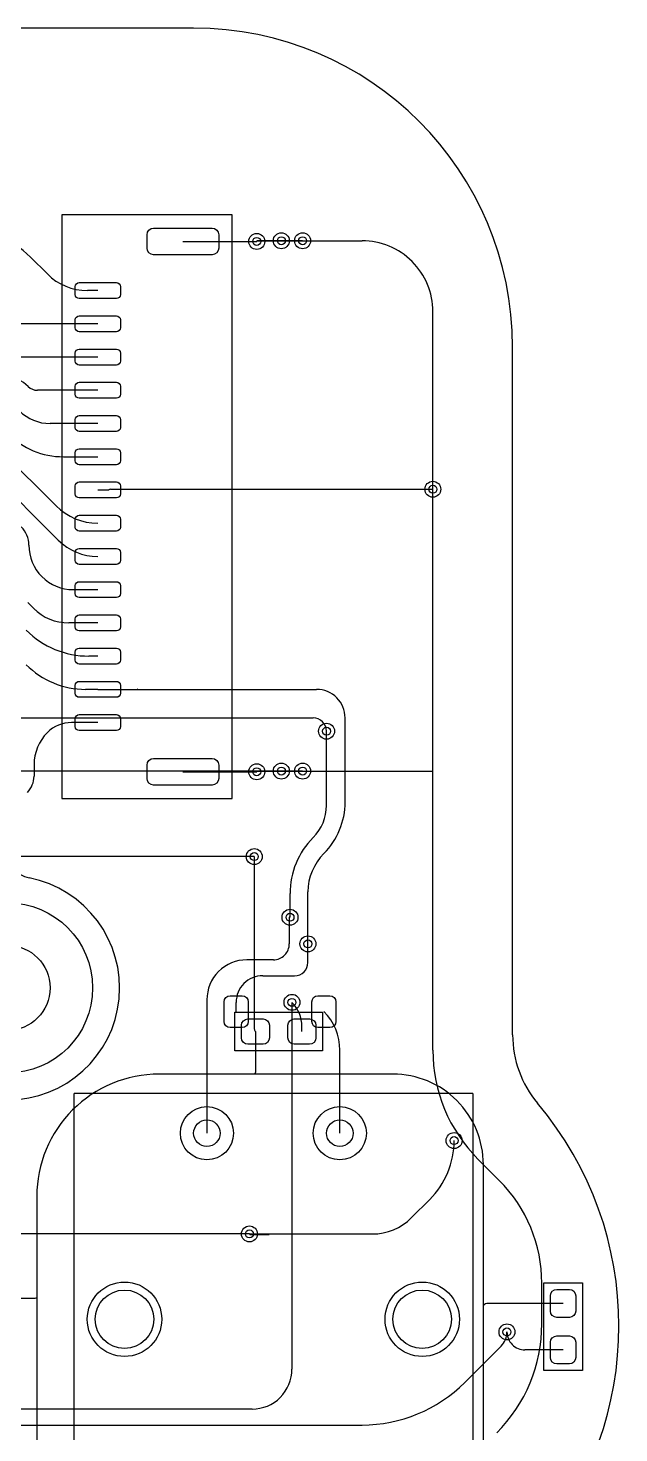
# Model space of a CAD drawing. Header units: millimetres. Extents: x -180 to 205, y -360 to 140.
# Drawn here: x 182.8 to 205, y 84.2 to 137 of the extents above; entities that cross this region are included whole.
import ezdxf

# ---------------------------------------------------------------- set-up
doc = ezdxf.new("R2010")
doc.units = ezdxf.units.MM
for name, color, linetype, lineweight, true_color in [('bordo2', 176, 'Continuous', 25, 0x000080), ('bordo3', 86, 'Continuous', 25, 0x108001), ('livello 1', 216, 'Continuous', 25, 0x800080), ('livello 2', 1, 'Continuous', 25, 0xff0000), ('livello 3', 30, 'Continuous', 25, 0xff7f00)]:
    doc.layers.add(name, color=color, linetype=linetype, lineweight=lineweight, true_color=true_color)

msp = doc.modelspace()

# ---------------------------------------------------------------- linework, layer by layer
at = {"layer": 'bordo2', "flags": 128}
for points in [[(189, 137), (124.674, 137)], [(201, 104), (201, 125)], [(201, 99.132), (201, 104)]]:
    msp.add_lwpolyline(points, dxfattribs=at)
at = {"layer": 'bordo2'}
for centre, radius, start, end in [((189, 125), 12, 0, 90), ((205, 99.132), 4, 180, 220.1192), ((192, 88.177), 13, 319.8808, 40.1192)]:
    msp.add_arc(centre, radius, start, end, dxfattribs=at)
at = {"layer": 'bordo3'}
for radius in [3.2, 1.6]:
    msp.add_circle((182, 100.894), radius, dxfattribs=at)
for centre, radius, start, end in [((183, 106.012), 1, 180, 258.9442), ((182, 100.894), 4.215, 269.991, 78.9442)]:
    msp.add_arc(centre, radius, start, end, dxfattribs=at)
at = {"layer": 'livello 1', "color": 163, "true_color": 0x4d7fc4, "flags": 128}
for points in [[(192.3, 129), (191.4, 129)], [(193.1, 129), (192.3, 129)], [(193.1, 129), (195.336, 129)], [(198, 109.05), (198, 126.335)], [(181.7, 111.05), (193.5, 111.05)], [(181.7, 111.05), (184.4, 111.05)], [(191.35, 109.05), (177.8, 109.05)], [(192.3, 109.05), (191.4, 109.05)], [(193.1, 109.05), (192.3, 109.05)], [(193.1, 109.05), (198, 109.05)], [(198, 106.55), (198, 109.05)], [(198, 98.55), (198, 106.55)], [(191.282, 105.832), (179.993, 105.832)], [(192.626, 103.55), (192.6, 103.55)], [(192.6, 103.55), (192.6, 102.55)], [(193.3, 101.85), (193.3, 102.55)], [(192, 101.95), (191, 101.95)], [(191.6, 101.35), (192.8, 101.35)], [(189.5, 100.45), (189.5, 95.427)], [(191.05, 99.625), (191.033, 99.539), (190.984, 99.466), (190.911, 99.417), (190.825, 99.4), (190.375, 99.4), (190.289, 99.417), (190.216, 99.466), (190.167, 99.539), (190.15, 99.625), (190.15, 100.375), (190.167, 100.461), (190.216, 100.534), (190.289, 100.583), (190.375, 100.6), (190.825, 100.6), (190.911, 100.583), (190.984, 100.534), (191.033, 100.461), (191.05, 100.375), (191.05, 99.625)], [(194.35, 99.625), (194.333, 99.539), (194.284, 99.466), (194.211, 99.417), (194.125, 99.4), (193.675, 99.4), (193.589, 99.417), (193.516, 99.466), (193.467, 99.539), (193.45, 99.625), (193.45, 100.375), (193.467, 100.461), (193.516, 100.534), (193.589, 100.583), (193.675, 100.6), (194.125, 100.6), (194.211, 100.583), (194.284, 100.534), (194.333, 100.461), (194.35, 100.375), (194.35, 99.625)], [(190.6, 100), (190.6, 100.35)], [(192.7, 100.35), (192.7, 88.15)], [(194.5, 95.427), (194.5, 98.551)], [(200.5, 93.65), (199.697, 94.453)], [(191.1, 91.637), (181.25, 91.637)], [(202.1, 88.25), (202.1, 89.787)], [(192.7, 88.15), (192.7, 86.55)], [(199.2, 86.05), (200.568, 87.418)], [(191.2, 85.05), (177.731, 85.05)], [(176.978, 84.45), (195.337, 84.45)]]:
    msp.add_lwpolyline(points, dxfattribs=at)
for points in [[(198, 126.335, 0.414214), (195.336, 129)], [(194, 110.55, 0.414214), (193.5, 111.05)], [(191.375, 109.025, 0.414214), (191.35, 109.05)], [(192, 101.95, 0.414214), (192.6, 102.55)], [(191, 101.95, 0.414214), (189.5, 100.45)], [(192.8, 101.35, 0.414214), (193.3, 101.85)], [(191.6, 101.35, 0.414214), (190.6, 100.35)], [(194.5, 98.551, 0.198912), (193.9, 100)], [(198, 98.55, 0.198916), (199.697, 94.453)], [(202.1, 89.787, 0.198912), (200.5, 93.65)], [(200.403, 84.153, 0.198916), (202.1, 88.25)], [(200.568, 87.418, 0.198936), (200.789, 87.951)], [(191.2, 85.05, 0.414214), (192.7, 86.55)], [(195.337, 84.45, 0.198912), (199.2, 86.05)]]:
    msp.add_lwpolyline(points, format="xyb", dxfattribs=at)
at = {"layer": 'livello 1', "color": 7, "true_color": 0xececec}
for centre in [(191.375, 128.975), (192.3, 129), (193.1, 129), (198, 119.65), (194, 110.55), (191.375, 109.025), (192.3, 109.05), (193.1, 109.05), (191.282, 105.832), (192.626, 103.55), (193.3, 102.55), (192.7, 100.35), (198.8, 95.15), (191.1, 91.637), (200.789, 87.951)]:
    msp.add_circle(centre, 0.3, dxfattribs=at)
at = {"layer": 'livello 1', "color": 7}
for centre, radius in [((191.375, 128.975), 0.15), ((192.3, 129), 0.15), ((193.1, 129), 0.15), ((198, 119.65), 0.15), ((194, 110.55), 0.15), ((191.375, 109.025), 0.15), ((192.3, 109.05), 0.15), ((193.1, 109.05), 0.15), ((191.282, 105.832), 0.15), ((192.626, 103.55), 0.15), ((193.3, 102.55), 0.15), ((192.7, 100.35), 0.15), ((189.5, 95.427), 0.5), ((194.5, 95.427), 0.5), ((198.8, 95.15), 0.15), ((191.1, 91.637), 0.15), ((186.4, 88.427), 1.1), ((197.6, 88.427), 1.1), ((200.789, 87.951), 0.15)]:
    msp.add_circle(centre, radius, dxfattribs=at)
at = {"layer": 'livello 1', "color": 163, "true_color": 0x4d7fc4}
for centre, radius in [((189.5, 95.427), 1), ((194.5, 95.427), 1), ((186.4, 88.427), 1.4), ((197.6, 88.427), 1.4)]:
    msp.add_circle(centre, radius, dxfattribs=at)
at = {"layer": 'livello 2', "color": 22, "true_color": 0xc83434, "flags": 128}
for points in [[(182.868, 128.377, 0.198907), (180.158, 129.5)], [(191.4, 129, 0.414214), (191.375, 128.975)], [(183.496, 127.75, 0.198913), (185.004, 127.125)], [(182.772, 123.522, 0.19891), (181.98, 123.85)], [(182.772, 123.522, 0.198913), (183.127, 123.375)], [(182.448, 122.602, 0.198912), (183.6, 122.125)], [(182.009, 121.741, 0.198912), (184.1, 120.875)], [(185.869, 119.65, 0.198936), (185.809, 119.625)], [(183.824, 119.026, 0.198919), (185.396, 118.375)], [(182.8, 117.55, 0.198893), (182.517, 118.233)], [(182.8, 117.55, 0.414214), (184.475, 115.875)], [(183.909, 117.741, 0.198923), (185.396, 117.125)], [(182.977, 115.173, 0.198913), (184.3, 114.625)], [(182.7, 114.35, 0.198913), (185.054, 113.375)], [(182.7, 113.05, 0.198905), (184.933, 112.125)], [(186.875, 112.125, 0.414214), (186.9, 112.15)], [(194.7, 111.05, 0.414214), (193.625, 112.125)], [(183.496, 110.5, 0.198912), (182.996, 109.293)], [(184.401, 110.875, 0.198911), (183.496, 110.5)], [(191.4, 109.05, 0.414214), (191.375, 109.025)], [(182.746, 108.25, 0.198927), (182.996, 108.854)], [(193.9, 105.95, 0.198913), (194.7, 107.881)], [(193.5, 106.55, 0.198912), (194, 107.757)], [(193.5, 106.55, 0.198912), (192.626, 104.439)], [(193.9, 105.95, 0.198912), (193.3, 104.501)], [(193.075, 99.445, 0.198911), (192.7, 100.35)], [(191.282, 99.354, 0.198939), (191.325, 99.25)], [(187.7, 97.65, 0.414214), (183.1, 93.05)], [(191.3, 97.65, 0.198936), (191.325, 97.71)], [(199.9, 94.25, 0.414214), (196.5, 97.65)], [(197.881, 92.931, 0.198906), (198.8, 95.15)], [(195.721, 91.637, 0.198912), (197.2, 92.25)], [(183.04, 89.225, 0.198936), (183.1, 89.25)], [(200.081, 89.025, 0.198918), (199.9, 88.95)], [(200.789, 87.951, 0.414214), (201.465, 87.275)]]:
    msp.add_lwpolyline(points, format="xyb", dxfattribs=at)
for points in [[(187.496, 128.475), (187.4, 128.494), (187.319, 128.548), (187.265, 128.629), (187.246, 128.725), (187.246, 129.225), (187.265, 129.321), (187.319, 129.402), (187.4, 129.456), (187.496, 129.475), (189.696, 129.475), (189.791, 129.456), (189.872, 129.402), (189.927, 129.321), (189.946, 129.225), (189.946, 128.725), (189.927, 128.629), (189.872, 128.548), (189.791, 128.494), (189.696, 128.475), (187.496, 128.475)], [(188.596, 128.975), (191.375, 128.975)], [(191.4, 129), (191.8, 129)], [(191.8, 129), (192.3, 129)], [(192.3, 129), (193.1, 129)], [(183.496, 127.75), (182.868, 128.377)], [(184.696, 126.825), (184.638, 126.836), (184.59, 126.869), (184.557, 126.918), (184.546, 126.975), (184.546, 127.275), (184.557, 127.332), (184.59, 127.381), (184.638, 127.414), (184.696, 127.425), (186.096, 127.425), (186.153, 127.414), (186.202, 127.381), (186.234, 127.332), (186.246, 127.275), (186.246, 126.975), (186.234, 126.918), (186.202, 126.869), (186.153, 126.836), (186.096, 126.825), (184.696, 126.825)], [(185.396, 127.125), (185.004, 127.125)], [(185.396, 125.875), (171.488, 125.875)], [(184.696, 125.575), (184.638, 125.586), (184.59, 125.619), (184.557, 125.668), (184.546, 125.725), (184.546, 126.025), (184.557, 126.082), (184.59, 126.131), (184.638, 126.164), (184.696, 126.175), (186.096, 126.175), (186.153, 126.164), (186.202, 126.131), (186.234, 126.082), (186.246, 126.025), (186.246, 125.725), (186.234, 125.668), (186.202, 125.619), (186.153, 125.586), (186.096, 125.575), (184.696, 125.575)], [(184.696, 124.325), (184.638, 124.336), (184.59, 124.369), (184.557, 124.418), (184.546, 124.475), (184.546, 124.775), (184.557, 124.832), (184.59, 124.881), (184.638, 124.914), (184.696, 124.925), (186.096, 124.925), (186.153, 124.914), (186.202, 124.881), (186.234, 124.832), (186.246, 124.775), (186.246, 124.475), (186.234, 124.418), (186.202, 124.369), (186.153, 124.336), (186.096, 124.325), (184.696, 124.325)], [(185.396, 124.625), (172, 124.625)], [(184.696, 123.075), (184.638, 123.086), (184.59, 123.119), (184.557, 123.168), (184.546, 123.225), (184.546, 123.525), (184.557, 123.582), (184.59, 123.631), (184.638, 123.664), (184.696, 123.675), (186.096, 123.675), (186.153, 123.664), (186.202, 123.631), (186.234, 123.582), (186.246, 123.525), (186.246, 123.225), (186.234, 123.168), (186.202, 123.119), (186.153, 123.086), (186.096, 123.075), (184.696, 123.075)], [(185.396, 123.375), (183.127, 123.375)], [(185.396, 122.125), (183.6, 122.125)], [(184.696, 121.825), (184.638, 121.836), (184.59, 121.869), (184.557, 121.918), (184.546, 121.975), (184.546, 122.275), (184.557, 122.332), (184.59, 122.381), (184.638, 122.414), (184.696, 122.425), (186.096, 122.425), (186.153, 122.414), (186.202, 122.381), (186.234, 122.332), (186.246, 122.275), (186.246, 121.975), (186.234, 121.918), (186.202, 121.869), (186.153, 121.836), (186.096, 121.825), (184.696, 121.825)], [(181.8, 121.05), (183.824, 119.026)], [(184.696, 120.575), (184.638, 120.586), (184.59, 120.619), (184.557, 120.668), (184.546, 120.725), (184.546, 121.025), (184.557, 121.082), (184.59, 121.131), (184.638, 121.164), (184.696, 121.175), (186.096, 121.175), (186.153, 121.164), (186.202, 121.131), (186.234, 121.082), (186.246, 121.025), (186.246, 120.725), (186.234, 120.668), (186.202, 120.619), (186.153, 120.586), (186.096, 120.575), (184.696, 120.575)], [(184.1, 120.875), (185.396, 120.875)], [(181.4, 120.25), (183.909, 117.741)], [(184.696, 119.325), (184.638, 119.336), (184.59, 119.369), (184.557, 119.418), (184.546, 119.475), (184.546, 119.775), (184.557, 119.832), (184.59, 119.881), (184.638, 119.914), (184.696, 119.925), (186.096, 119.925), (186.153, 119.914), (186.202, 119.881), (186.234, 119.832), (186.246, 119.775), (186.246, 119.475), (186.234, 119.418), (186.202, 119.369), (186.153, 119.336), (186.096, 119.325), (184.696, 119.325)], [(185.396, 119.625), (185.809, 119.625)], [(185.869, 119.65), (198, 119.65)], [(184.696, 118.075), (184.638, 118.086), (184.59, 118.119), (184.557, 118.168), (184.546, 118.225), (184.546, 118.525), (184.557, 118.582), (184.59, 118.631), (184.638, 118.664), (184.696, 118.675), (186.096, 118.675), (186.153, 118.664), (186.202, 118.631), (186.234, 118.582), (186.246, 118.525), (186.246, 118.225), (186.234, 118.168), (186.202, 118.119), (186.153, 118.086), (186.096, 118.075), (184.696, 118.075)], [(184.696, 116.825), (184.638, 116.836), (184.59, 116.869), (184.557, 116.918), (184.546, 116.975), (184.546, 117.275), (184.557, 117.332), (184.59, 117.381), (184.638, 117.414), (184.696, 117.425), (186.096, 117.425), (186.153, 117.414), (186.202, 117.381), (186.234, 117.332), (186.246, 117.275), (186.246, 116.975), (186.234, 116.918), (186.202, 116.869), (186.153, 116.836), (186.096, 116.825), (184.696, 116.825)], [(184.475, 115.875), (185.396, 115.875)], [(184.696, 115.575), (184.638, 115.586), (184.59, 115.619), (184.557, 115.668), (184.546, 115.725), (184.546, 116.025), (184.557, 116.082), (184.59, 116.131), (184.638, 116.164), (184.696, 116.175), (186.096, 116.175), (186.153, 116.164), (186.202, 116.131), (186.234, 116.082), (186.246, 116.025), (186.246, 115.725), (186.234, 115.668), (186.202, 115.619), (186.153, 115.586), (186.096, 115.575), (184.696, 115.575)], [(182.766, 115.388), (183.052, 115.102)], [(184.696, 114.325), (184.638, 114.336), (184.59, 114.369), (184.557, 114.418), (184.546, 114.475), (184.546, 114.775), (184.557, 114.832), (184.59, 114.881), (184.638, 114.914), (184.696, 114.925), (186.096, 114.925), (186.153, 114.914), (186.202, 114.881), (186.234, 114.832), (186.246, 114.775), (186.246, 114.475), (186.234, 114.418), (186.202, 114.369), (186.153, 114.336), (186.096, 114.325), (184.696, 114.325)], [(185.396, 114.625), (184.3, 114.625)], [(184.696, 113.075), (184.638, 113.086), (184.59, 113.119), (184.557, 113.168), (184.546, 113.225), (184.546, 113.525), (184.557, 113.582), (184.59, 113.631), (184.638, 113.664), (184.696, 113.675), (186.096, 113.675), (186.153, 113.664), (186.202, 113.631), (186.234, 113.582), (186.246, 113.525), (186.246, 113.225), (186.234, 113.168), (186.202, 113.119), (186.153, 113.086), (186.096, 113.075), (184.696, 113.075)], [(185.396, 113.375), (185.054, 113.375)], [(184.696, 111.825), (184.638, 111.836), (184.59, 111.869), (184.557, 111.918), (184.546, 111.975), (184.546, 112.275), (184.557, 112.332), (184.59, 112.381), (184.638, 112.414), (184.696, 112.425), (186.096, 112.425), (186.153, 112.414), (186.202, 112.381), (186.234, 112.332), (186.246, 112.275), (186.246, 111.975), (186.234, 111.918), (186.202, 111.869), (186.153, 111.836), (186.096, 111.825), (184.696, 111.825)], [(185.396, 112.125), (184.933, 112.125)], [(185.396, 112.125), (186.875, 112.125)], [(185.396, 112.125), (193.625, 112.125)], [(184.696, 110.575), (184.638, 110.586), (184.59, 110.619), (184.557, 110.668), (184.546, 110.725), (184.546, 111.025), (184.557, 111.082), (184.59, 111.131), (184.638, 111.164), (184.696, 111.175), (186.096, 111.175), (186.153, 111.164), (186.202, 111.131), (186.234, 111.082), (186.246, 111.025), (186.246, 110.725), (186.234, 110.668), (186.202, 110.619), (186.153, 110.586), (186.096, 110.575), (184.696, 110.575)], [(194.7, 107.881), (194.7, 111.05)], [(185.396, 110.875), (184.401, 110.875)], [(194, 107.757), (194, 110.55)], [(187.496, 108.525), (187.4, 108.544), (187.319, 108.598), (187.265, 108.679), (187.246, 108.775), (187.246, 109.275), (187.265, 109.371), (187.319, 109.452), (187.4, 109.506), (187.496, 109.525), (189.696, 109.525), (189.791, 109.506), (189.872, 109.452), (189.927, 109.371), (189.946, 109.275), (189.946, 108.775), (189.927, 108.679), (189.872, 108.598), (189.791, 108.544), (189.696, 108.525), (187.496, 108.525)], [(182.996, 109.293), (182.996, 108.854)], [(188.596, 109.025), (191.375, 109.025)], [(191.4, 109.05), (191.8, 109.05)], [(191.8, 109.05), (192.3, 109.05)], [(192.3, 109.05), (193.1, 109.05)], [(191.282, 105.832), (191.282, 99.354)], [(192.626, 103.55), (192.626, 104.439)], [(193.3, 102.55), (193.3, 104.501)], [(191.85, 99.012), (191.832, 98.922), (191.78, 98.845), (191.703, 98.793), (191.613, 98.775), (191.038, 98.775), (190.947, 98.793), (190.87, 98.845), (190.818, 98.922), (190.8, 99.012), (190.8, 99.487), (190.818, 99.578), (190.87, 99.655), (190.947, 99.707), (191.038, 99.725), (191.613, 99.725), (191.703, 99.707), (191.78, 99.655), (191.832, 99.578), (191.85, 99.487), (191.85, 99.012)], [(193.6, 99.012), (193.582, 98.922), (193.53, 98.845), (193.453, 98.793), (193.363, 98.775), (192.788, 98.775), (192.697, 98.793), (192.62, 98.845), (192.568, 98.922), (192.55, 99.012), (192.55, 99.487), (192.568, 99.578), (192.62, 99.655), (192.697, 99.707), (192.788, 99.725), (193.363, 99.725), (193.453, 99.707), (193.53, 99.655), (193.582, 99.578), (193.6, 99.487), (193.6, 99.012)], [(193.075, 99.25), (193.075, 99.445)], [(191.325, 99.25), (191.325, 97.71)], [(191.3, 97.65), (187.7, 97.65)], [(196.5, 97.65), (191.3, 97.65)], [(199.9, 88.95), (199.9, 94.25)], [(183.1, 93.05), (183.1, 89.25)], [(197.2, 92.25), (197.881, 92.931)], [(191.1, 91.637), (195.721, 91.637)], [(191.1, 91.637), (191.118, 91.62)], [(191.118, 91.62), (191.837, 91.62)], [(202.663, 88.5), (202.572, 88.518), (202.495, 88.57), (202.443, 88.647), (202.425, 88.737), (202.425, 89.312), (202.443, 89.403), (202.495, 89.48), (202.572, 89.532), (202.663, 89.55), (203.138, 89.55), (203.228, 89.532), (203.305, 89.48), (203.357, 89.403), (203.375, 89.312), (203.375, 88.737), (203.357, 88.647), (203.305, 88.57), (203.228, 88.518), (203.138, 88.5), (202.663, 88.5)], [(181.1, 89.225), (183.04, 89.225)], [(183.1, 89.25), (183.1, 80.95)], [(199.9, 82.83), (199.9, 88.95)], [(202.9, 89.025), (200.081, 89.025)], [(202.663, 86.75), (202.572, 86.768), (202.495, 86.82), (202.443, 86.897), (202.425, 86.987), (202.425, 87.562), (202.443, 87.653), (202.495, 87.73), (202.572, 87.782), (202.663, 87.8), (203.138, 87.8), (203.228, 87.782), (203.305, 87.73), (203.357, 87.653), (203.375, 87.562), (203.375, 86.987), (203.357, 86.897), (203.305, 86.82), (203.228, 86.768), (203.138, 86.75), (202.663, 86.75)], [(201.8, 87.275), (201.465, 87.275)], [(201.8, 87.275), (201.725, 87.275)], [(202.9, 87.275), (201.8, 87.275)]]:
    msp.add_lwpolyline(points, dxfattribs=at)
at = {"layer": 'livello 2', "color": 7, "true_color": 0xececec}
for centre in [(191.375, 128.975), (192.3, 129), (193.1, 129), (198, 119.65), (194, 110.55), (191.375, 109.025), (192.3, 109.05), (193.1, 109.05), (191.282, 105.832), (192.626, 103.55), (193.3, 102.55), (192.7, 100.35), (198.8, 95.15), (191.1, 91.637), (200.789, 87.951)]:
    msp.add_circle(centre, 0.3, dxfattribs=at)
at = {"layer": 'livello 2', "color": 7}
for centre, radius in [((191.375, 128.975), 0.15), ((192.3, 129), 0.15), ((193.1, 129), 0.15), ((198, 119.65), 0.15), ((194, 110.55), 0.15), ((191.375, 109.025), 0.15), ((192.3, 109.05), 0.15), ((193.1, 109.05), 0.15), ((191.282, 105.832), 0.15), ((192.626, 103.55), 0.15), ((193.3, 102.55), 0.15), ((192.7, 100.35), 0.15), ((189.5, 95.427), 0.5), ((194.5, 95.427), 0.5), ((198.8, 95.15), 0.15), ((191.1, 91.637), 0.15), ((186.4, 88.427), 1.1), ((197.6, 88.427), 1.1), ((200.789, 87.951), 0.15)]:
    msp.add_circle(centre, radius, dxfattribs=at)
at = {"layer": 'livello 2', "color": 22, "true_color": 0xc83434}
for centre, radius in [((189.5, 95.427), 1), ((194.5, 95.427), 1), ((186.4, 88.427), 1.4), ((197.6, 88.427), 1.4)]:
    msp.add_circle(centre, radius, dxfattribs=at)
at = {"layer": 'livello 3', "color": 6, "true_color": 0xff26e2, "flags": 128}
for points in [[(184.046, 129.98), (184.046, 108.02)], [(190.446, 129.98), (184.046, 129.98)], [(190.446, 108.02), (190.446, 129.98)], [(184.046, 108.02), (190.446, 108.02)], [(190.55, 98.52), (190.55, 99.98)], [(190.55, 99.98), (193.85, 99.98)], [(193.85, 99.98), (193.85, 98.52)], [(193.85, 98.52), (190.55, 98.52)], [(184.5, 79.427), (184.5, 96.927)], [(199.5, 96.927), (184.5, 96.927)], [(199.5, 96.927), (199.5, 79.427)], [(202.17, 86.5), (202.17, 89.8)], [(202.17, 89.8), (203.63, 89.8)], [(203.63, 89.8), (203.63, 86.5)], [(203.63, 86.5), (202.17, 86.5)]]:
    msp.add_lwpolyline(points, dxfattribs=at)

doc.saveas('drawing.dxf')
